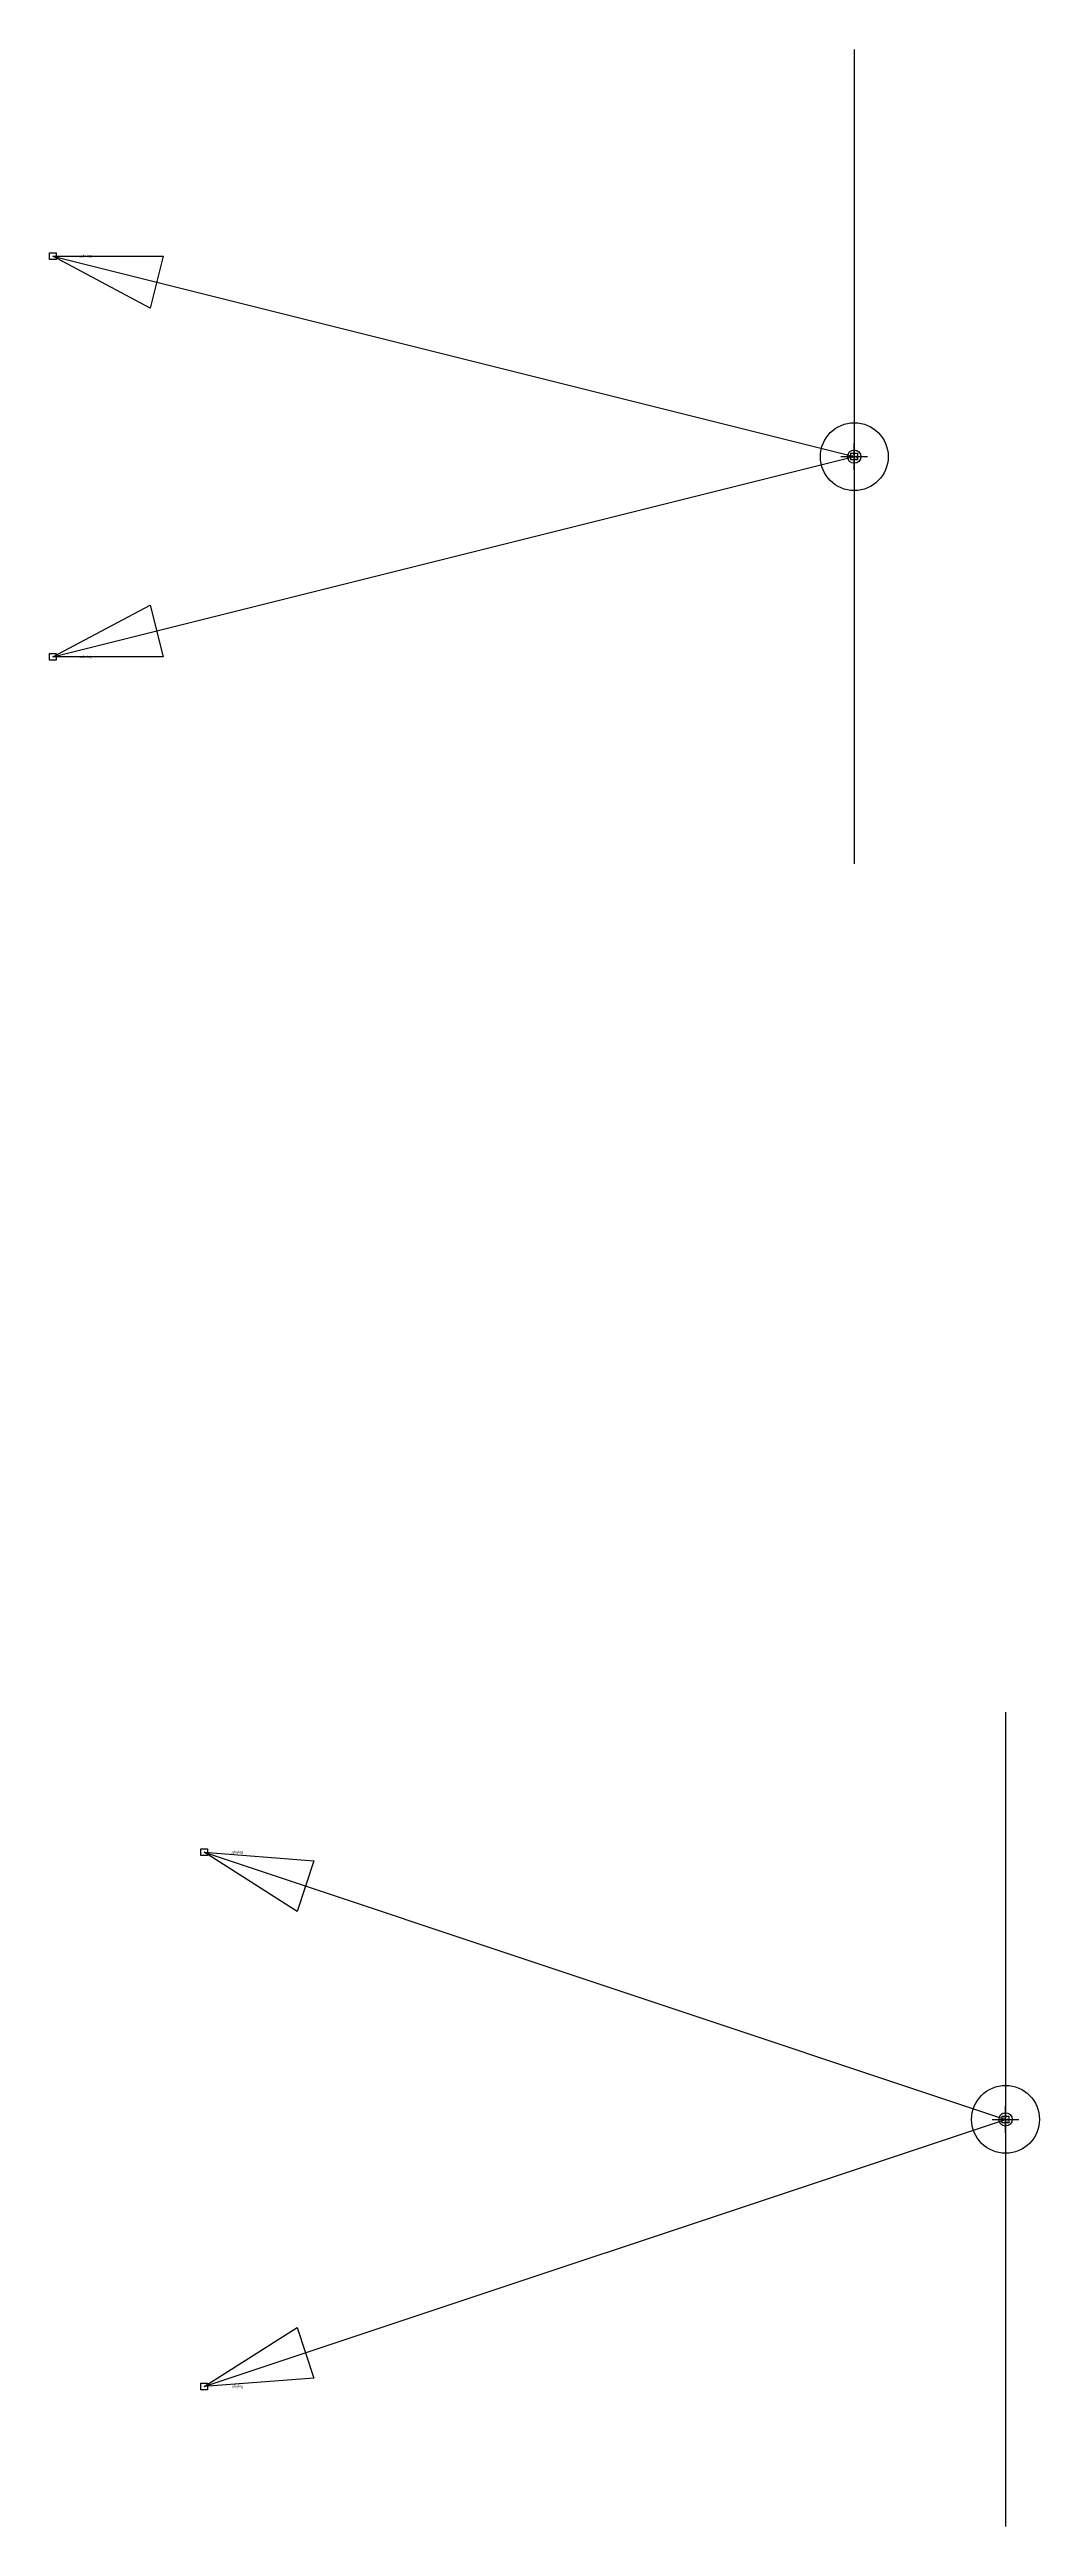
# Model space of a CAD drawing. Header units: metres. Extents: x 507649 to 509016, y 6966950 to 6967777.
# Drawn here: x 508066.08 to 508069.79, y 6966950.49 to 6966959.77 of the extents above; entities that cross this region are included whole.
import ezdxf

# ---------------------------------------------------------------- set-up
doc = ezdxf.new("R2010")
doc.units = ezdxf.units.M
for name, color, linetype in [('CORRIDORS', 7, 'Continuous'), ('SUBASSEMBLIES', 7, 'Continuous'), ('XREF', 7, 'Continuous')]:
    doc.layers.add(name, color=color, linetype=linetype)
doc.styles.add('_NE 2.5 TXT', font='ISOCP.shx', dxfattribs={"width": 0.85, "height": 2.5})
doc.styles.add('ISOCP.shx', font='ISOCP.shx')

# ---------------------------------------------------------------- blocks, each defined once
blk = doc.blocks.new('XD_DESIGN_1')
at = {"layer": 'CORRIDORS', "color": 7, "linetype": 'Continuous', "lineweight": -3}
for p, q in [((508066.0951, 6966958.9928, 13.914), (508069.0951, 6966958.2428, 13.914)), ((508066.0951, 6966957.4928, 13.914), (508069.0951, 6966958.2428, 13.914)), ((508066.6614, 6966953.0182, 13.914), (508069.6614, 6966952.0182, 13.914)), ((508066.6614, 6966951.0182, 13.914), (508069.6614, 6966952.0182, 13.914))]:
    blk.add_line(p, q, dxfattribs=at)
at = {"layer": 'CORRIDORS', "color": 8, "linetype": 'Continuous', "lineweight": -3, "elevation": 13.914}
for points in [[(508066.0826, 6966958.9803), (508066.0826, 6966959.0053), (508066.1076, 6966959.0053), (508066.1076, 6966958.9803), (508066.0826, 6966958.9803)], [(508069.0826, 6966958.2303), (508069.0826, 6966958.2553), (508069.1076, 6966958.2553), (508069.1076, 6966958.2303), (508069.0826, 6966958.2303)], [(508066.0826, 6966957.4803), (508066.0826, 6966957.5053), (508066.1076, 6966957.5053), (508066.1076, 6966957.4803), (508066.0826, 6966957.4803)], [(508066.6489, 6966953.0057), (508066.6489, 6966953.0307), (508066.6739, 6966953.0307), (508066.6739, 6966953.0057), (508066.6489, 6966953.0057)], [(508069.6489, 6966952.0057), (508069.6489, 6966952.0307), (508069.6739, 6966952.0307), (508069.6739, 6966952.0057), (508069.6489, 6966952.0057)], [(508066.6489, 6966951.0057), (508066.6489, 6966951.0307), (508066.6739, 6966951.0307), (508066.6739, 6966951.0057), (508066.6489, 6966951.0057)]]:
    blk.add_lwpolyline(points, dxfattribs=at)
at = {"layer": 'CORRIDORS', "color": 7, "linetype": 'Continuous', "lineweight": -3, "elevation": 13.914}
for points in [[(508066.0951, 6966958.9928), (508066.5074, 6966958.9928), (508066.4589, 6966958.7988), (508066.0951, 6966958.9928)], [(508066.0951, 6966957.4928), (508066.4589, 6966957.6868), (508066.5074, 6966957.4928), (508066.0951, 6966957.4928)], [(508066.6614, 6966953.0182), (508067.0725, 6966952.9866), (508067.0092, 6966952.7969), (508066.6614, 6966953.0182)], [(508066.6614, 6966951.0182), (508067.0092, 6966951.2396), (508067.0725, 6966951.0499), (508066.6614, 6966951.0182)]]:
    blk.add_lwpolyline(points, close=True, dxfattribs=at)
at = {"layer": 'SUBASSEMBLIES', "color": 6, "linetype": 'Continuous', "lineweight": -3}
for p, q in [((508069.0951, 6966959.7668, 13.914), (508069.0951, 6966956.7188, 13.914)), ((508069.0951, 6966958.1928, 13.914), (508069.0951, 6966958.2928, 13.914)), ((508069.0451, 6966958.2428, 13.914), (508069.1451, 6966958.2428, 13.914)), ((508069.6614, 6966953.5422, 13.914), (508069.6614, 6966950.4942, 13.914)), ((508069.6614, 6966951.9682, 13.914), (508069.6614, 6966952.0682, 13.914)), ((508069.6114, 6966952.0182, 13.914), (508069.7114, 6966952.0182, 13.914))]:
    blk.add_line(p, q, dxfattribs=at)
for centre, radius in [((508069.0951, 6966958.2428, 13.914), 0.127), ((508069.0951, 6966958.2428, 13.914), 0.025), ((508069.6614, 6966952.0182, 13.914), 0.127), ((508069.6614, 6966952.0182, 13.914), 0.025)]:
    blk.add_circle(centre, radius, dxfattribs=at)
at = {"layer": 'CORRIDORS', "color": 7, "linetype": 'Continuous', "lineweight": -3, "char_height": 0.01}
for s, insert, attachment_point, rotation, style in [('Daylight', (508066.1951, 6966958.9928, 13.914), 6, 180, '_NE 2.5 TXT'), ('Top', (508069.0951, 6966958.2428, 13.914), 5, 165.96376, 'ISOCP.shx'), ('Top', (508069.0951, 6966958.2428, 13.914), 5, 194.03624, 'ISOCP.shx'), ('Daylight', (508066.1951, 6966957.4928, 13.914), 6, 180, '_NE 2.5 TXT'), ('Daylight', (508066.7614, 6966953.0182, 13.914), 6, 180, '_NE 2.5 TXT'), ('Top', (508069.6614, 6966952.0182, 13.914), 5, 161.56505, 'ISOCP.shx'), ('Top', (508069.6614, 6966952.0182, 13.914), 5, 198.43495, 'ISOCP.shx'), ('Daylight', (508066.7614, 6966951.0182, 13.914), 6, 180, '_NE 2.5 TXT')]:
    blk.add_mtext(s, dxfattribs=dict(at, insert=insert, attachment_point=attachment_point, rotation=rotation, style=style))

msp = doc.modelspace()

# ---------------------------------------------------------------- block references
at = {"layer": 'XREF'}
msp.add_blockref('XD_DESIGN_1', (0, 0), dxfattribs=at)

doc.saveas('drawing.dxf')
